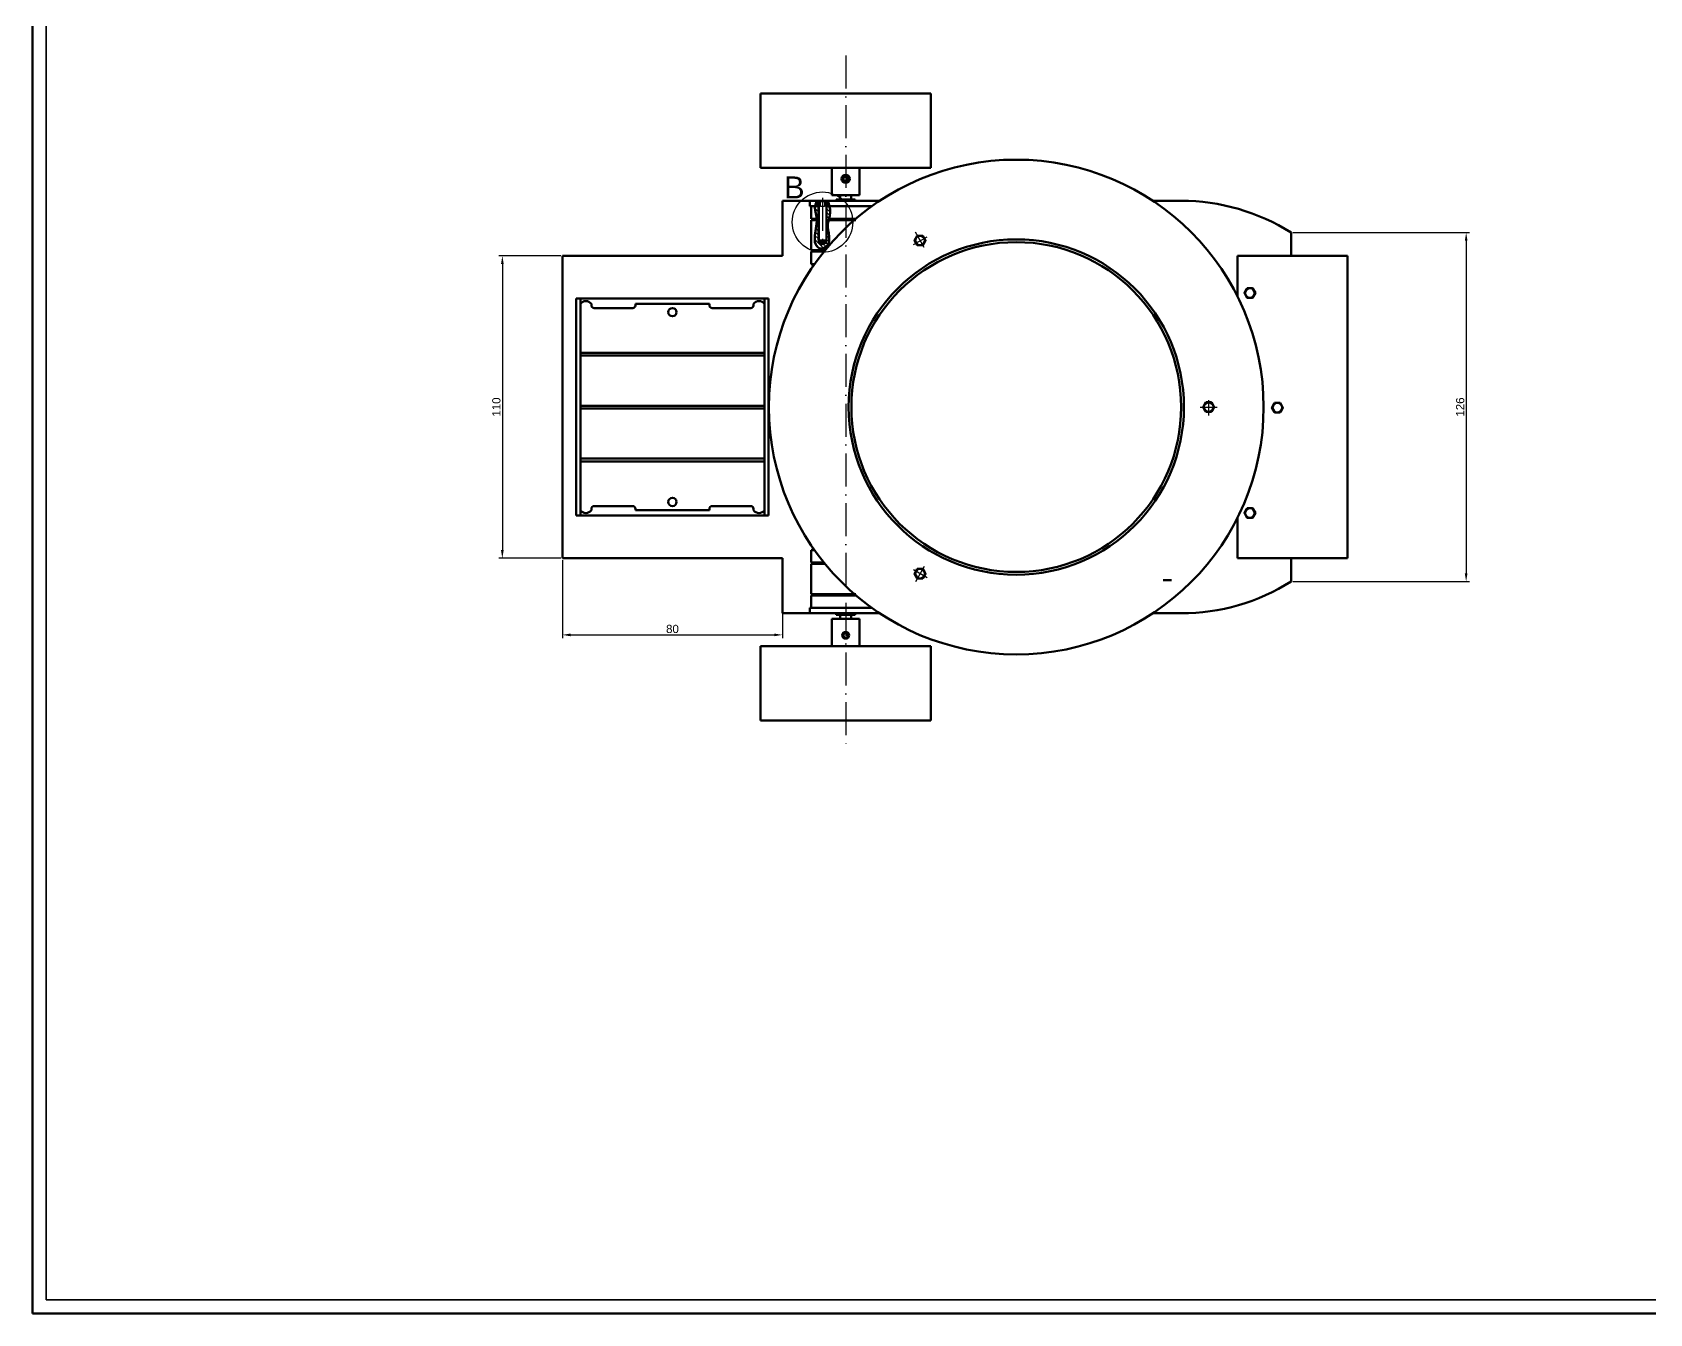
# Model space of a CAD drawing. Header units: inches. Extents: x -2446 to 6128, y -345 to 2058.
# Drawn here: x 116 to 705, y 730 to 1196 of the extents above; entities that cross this region are included whole.
import ezdxf

# ---------------------------------------------------------------- set-up
doc = ezdxf.new("R2010")
doc.units = ezdxf.units.IN
doc.header["$MEASUREMENT"] = 0
doc.linetypes.add('ACAD_ISO02W100', pattern=[15, 12, -3])
doc.linetypes.add('ACAD_ISO10W100', pattern=[18, 12, -3, 0, -3])
doc.layers.get('0').update_dxf_attribs({"color": 1, "lineweight": 50})
for name, color, linetype, lineweight in [('1_NETDAM', 7, 'Continuous', 50), ('9_DUONGCHUTHICH', 152, 'Continuous', 25), ('KHUNG MANH', 2, 'Continuous', 35), ('Net Dam', 3, 'Continuous', 50), ('Net Dam 2', 60, 'Continuous', 50), ('Net Dam 3', 230, 'Continuous', 50), ('Net Dam 4', 170, 'Continuous', 50), ('Net Dam BL', 30, 'Continuous', 50), ('Net Duong Tam', 190, 'ACAD_ISO10W100', 25), ('Net Dut', 4, 'ACAD_ISO02W100', 25), ('Net Nhat', 2, 'Continuous', 25), ('Net Vat Lieu', 210, 'Continuous', 25)]:
    doc.layers.add(name, color=color, linetype=linetype, lineweight=lineweight)
doc.styles.get("Standard").update_dxf_attribs({"font": 'arial.ttf'})
doc.dimstyles.new('ISO-25', dxfattribs={"dimtxt": 3, "dimasz": 3, "dimexe": 1.25, "dimexo": 0.625, "dimtad": 1, "dimtxsty": 'Standard', "dimcen": 6, "dimadec": 0, "dimazin": 0, "dimtfac": 1, "dimtmove": 0, "dimatfit": 3, "dimfxl": 1, "dimarcsym": 0})

# ---------------------------------------------------------------- blocks, each defined once
blk = doc.blocks.new('*D13')
at = {"layer": '9_DUONGCHUTHICH', "color": 0, "lineweight": -2, "transparency": 16777216}
for p, q in [((308.39, 1114.86), (285.89, 1114.86)), ((287.14, 1111.86), (287.14, 1007.81)), ((308.39, 1004.81), (285.89, 1004.81))]:
    blk.add_line(p, q, dxfattribs=at)
at = {"layer": '9_DUONGCHUTHICH', "color": 0, "transparency": 16777216}
for points in [[(286.64, 1111.86), (287.64, 1111.86), (287.14, 1114.86)], [(286.64, 1007.81), (287.64, 1007.81), (287.14, 1004.81)]]:
    blk.add_solid(points, dxfattribs=at)
at = {"layer": 'Defpoints', "color": 0, "transparency": 16777216}
for p in [(309.02, 1114.86), (287.14, 1004.81), (309.02, 1004.81)]:
    blk.add_point(p, dxfattribs=at)
at = {"layer": '9_DUONGCHUTHICH', "color": 0, "transparency": 16777216, "insert": (284.98, 1059.84), "char_height": 3, "attachment_point": 5, "rotation": 90}
blk.add_mtext('110', dxfattribs=at)
blk = doc.blocks.new('*D32')
at = {"layer": '9_DUONGCHUTHICH', "color": 0, "lineweight": -2, "transparency": 16777216}
for p, q in [((574.77, 1123.31), (639.08, 1123.31)), ((637.83, 1120.31), (637.83, 999.36)), ((574.77, 996.36), (639.08, 996.36))]:
    blk.add_line(p, q, dxfattribs=at)
at = {"layer": '9_DUONGCHUTHICH', "color": 0, "transparency": 16777216}
for points in [[(637.33, 1120.31), (638.33, 1120.31), (637.83, 1123.31)], [(637.33, 999.36), (638.33, 999.36), (637.83, 996.36)]]:
    blk.add_solid(points, dxfattribs=at)
at = {"layer": 'Defpoints', "color": 0, "transparency": 16777216}
for p in [(574.15, 1123.31), (574.15, 996.36), (637.83, 996.36)]:
    blk.add_point(p, dxfattribs=at)
at = {"layer": '9_DUONGCHUTHICH', "color": 0, "transparency": 16777216, "insert": (635.67, 1059.84), "char_height": 3, "attachment_point": 5, "rotation": 90}
blk.add_mtext('126', dxfattribs=at)
blk = doc.blocks.new('*D33')
at = {"layer": '9_DUONGCHUTHICH', "color": 0, "lineweight": -2, "transparency": 16777216}
for p, q in [((309.02, 1004.18), (309.02, 975.7)), ((389.06, 1004.18), (389.06, 975.7)), ((312.02, 976.95), (386.06, 976.95))]:
    blk.add_line(p, q, dxfattribs=at)
at = {"layer": '9_DUONGCHUTHICH', "color": 0, "transparency": 16777216}
for points in [[(312.02, 977.45), (312.02, 976.45), (309.02, 976.95)], [(386.06, 977.45), (386.06, 976.45), (389.06, 976.95)]]:
    blk.add_solid(points, dxfattribs=at)
at = {"layer": 'Defpoints', "color": 0, "transparency": 16777216}
for p in [(309.02, 1004.81), (389.06, 1004.81), (389.06, 976.95)]:
    blk.add_point(p, dxfattribs=at)
at = {"layer": '9_DUONGCHUTHICH', "color": 0, "transparency": 16777216, "insert": (349.04, 979.1), "char_height": 3, "attachment_point": 5}
blk.add_mtext('80', dxfattribs=at)

msp = doc.modelspace()

# ---------------------------------------------------------------- hatches: boundary and pattern name
at = {"layer": 'Net Vat Lieu'}
h = msp.add_hatch(dxfattribs=at)
h.set_pattern_fill('ANSI31', color=256, scale=8, angle=90)
edge = h.paths.add_edge_path()
edge.add_line((402.131, 1132.872), (400.934, 1132.872))
edge.add_spline(control_points=[(400.934, 1132.872), (400.926, 1132.828), (400.918, 1132.784), (400.912, 1132.74)], knot_values=[2.0741801, 2.0741801, 2.0741801, 2.0741801, 2.2096681, 2.2096681, 2.2096681, 2.2096681], degree=3, periodic=0)
edge.add_spline(control_points=[(400.912, 1132.74), (400.897, 1132.646), (400.886, 1132.552), (400.878, 1132.457)], knot_values=[2.2096681, 2.2096681, 2.2096681, 2.2096681, 2.5018311, 2.5018311, 2.5018311, 2.5018311], degree=3, periodic=0)
edge.add_spline(control_points=[(400.878, 1132.457), (400.871, 1132.366), (400.867, 1132.274), (400.867, 1132.182)], knot_values=[2.5018311, 2.5018311, 2.5018311, 2.5018311, 2.7859612, 2.7859612, 2.7859612, 2.7859612], degree=3, periodic=0)
edge.add_spline(control_points=[(400.867, 1132.182), (400.867, 1132.166), (400.867, 1132.073), (400.871, 1131.98), (400.877, 1131.902)], knot_values=[2.7859612, 2.7859612, 2.7859612, 2.7859612, 2.8347171, 3.0734319, 3.0734319, 3.0734319, 3.0734319], degree=3, periodic=0)
edge.add_spline(control_points=[(400.877, 1131.902), (400.887, 1131.77), (400.904, 1131.638), (400.926, 1131.505)], knot_values=[3.0734319, 3.0734319, 3.0734319, 3.0734319, 3.4815961, 3.4815961, 3.4815961, 3.4815961], degree=3, periodic=0)
edge.add_spline(control_points=[(400.926, 1131.505), (400.95, 1131.358), (400.98, 1131.211), (401.014, 1131.064)], knot_values=[3.4815961, 3.4815961, 3.4815961, 3.4815961, 3.9330283, 3.9330283, 3.9330283, 3.9330283], degree=3, periodic=0)
edge.add_spline(control_points=[(401.014, 1131.064), (401.046, 1130.924), (401.081, 1130.784), (401.117, 1130.644)], knot_values=[3.9330283, 3.9330283, 3.9330283, 3.9330283, 4.3611383, 4.3611383, 4.3611383, 4.3611383], degree=3, periodic=0)
edge.add_spline(control_points=[(401.117, 1130.644), (401.181, 1130.395), (401.249, 1130.145), (401.307, 1129.894)], knot_values=[4.3611383, 4.3611383, 4.3611383, 4.3611383, 5.1225124, 5.1225124, 5.1225124, 5.1225124], degree=3, periodic=0)
edge.add_spline(control_points=[(401.307, 1129.894), (401.328, 1129.804), (401.368, 1129.624), (401.4, 1129.442), (401.415, 1129.351)], knot_values=[5.1225124, 5.1225124, 5.1225124, 5.1225124, 5.3927343, 5.6690512, 5.6690512, 5.6690512, 5.6690512], degree=3, periodic=0)
edge.add_spline(control_points=[(401.415, 1129.351), (401.447, 1129.154), (401.472, 1128.958), (401.489, 1128.761)], knot_values=[5.6690512, 5.6690512, 5.6690512, 5.6690512, 6.2599694, 6.2599694, 6.2599694, 6.2599694], degree=3, periodic=0)
edge.add_spline(control_points=[(401.489, 1128.761), (401.501, 1128.631), (401.51, 1128.501), (401.516, 1128.372)], knot_values=[6.2599694, 6.2599694, 6.2599694, 6.2599694, 6.6480939, 6.6480939, 6.6480939, 6.6480939], degree=3, periodic=0)
edge.add_spline(control_points=[(401.516, 1128.372), (401.522, 1128.255), (401.525, 1128.139), (401.527, 1128.023)], knot_values=[6.6480939, 6.6480939, 6.6480939, 6.6480939, 6.9958089, 6.9958089, 6.9958089, 6.9958089], degree=3, periodic=0)
edge.add_spline(control_points=[(401.527, 1128.023), (401.528, 1127.972), (401.528, 1127.922), (401.528, 1127.872)], knot_values=[6.9958089, 6.9958089, 6.9958089, 6.9958089, 7.1462708, 7.1462708, 7.1462708, 7.1462708], degree=3, periodic=0)
edge.add_spline(control_points=[(401.528, 1127.872), (401.528, 1127.62), (401.52, 1127.368), (401.506, 1127.117)], knot_values=[7.1462708, 7.1462708, 7.1462708, 7.1462708, 7.898162, 7.898162, 7.898162, 7.898162], degree=3, periodic=0)
edge.add_spline(control_points=[(401.506, 1127.117), (401.49, 1126.824), (401.465, 1126.532), (401.434, 1126.241)], knot_values=[7.898162, 7.898162, 7.898162, 7.898162, 8.7734888, 8.7734888, 8.7734888, 8.7734888], degree=3, periodic=0)
edge.add_spline(control_points=[(401.434, 1126.241), (401.413, 1126.042), (401.367, 1125.646), (401.315, 1125.253), (401.288, 1125.057)], knot_values=[8.7734888, 8.7734888, 8.7734888, 8.7734888, 9.3717859, 9.9685992, 9.9685992, 9.9685992, 9.9685992], degree=3, periodic=0)
edge.add_spline(control_points=[(401.288, 1125.057), (401.263, 1124.88), (401.238, 1124.704), (401.213, 1124.527)], knot_values=[9.9685992, 9.9685992, 9.9685992, 9.9685992, 10.5076495, 10.5076495, 10.5076495, 10.5076495], degree=3, periodic=0)
edge.add_spline(control_points=[(401.213, 1124.527), (401.124, 1123.919), (401.031, 1123.311), (400.946, 1122.691)], knot_values=[10.5076495, 10.5076495, 10.5076495, 10.5076495, 12.3631845, 12.3631845, 12.3631845, 12.3631845], degree=3, periodic=0)
edge.add_spline(control_points=[(400.946, 1122.691), (400.929, 1122.562), (400.905, 1122.379), (400.881, 1122.194), (400.875, 1122.139)], knot_values=[12.3631845, 12.3631845, 12.3631845, 12.3631845, 12.7483151, 12.9095374, 12.9095374, 12.9095374, 12.9095374], degree=3, periodic=0)
edge.add_spline(control_points=[(400.875, 1122.139), (400.851, 1121.945), (400.829, 1121.75), (400.812, 1121.555)], knot_values=[12.9095374, 12.9095374, 12.9095374, 12.9095374, 13.4827413, 13.4827413, 13.4827413, 13.4827413], degree=3, periodic=0)
edge.add_spline(control_points=[(400.812, 1121.555), (400.793, 1121.332), (400.78, 1121.108), (400.778, 1120.887)], knot_values=[13.4827413, 13.4827413, 13.4827413, 13.4827413, 14.1368358, 14.1368358, 14.1368358, 14.1368358], degree=3, periodic=0)
edge.add_spline(control_points=[(400.778, 1120.887), (400.777, 1120.767), (400.779, 1120.648), (400.785, 1120.529)], knot_values=[14.1368358, 14.1368358, 14.1368358, 14.1368358, 14.4891936, 14.4891936, 14.4891936, 14.4891936], degree=3, periodic=0)
edge.add_spline(control_points=[(400.785, 1120.529), (400.79, 1120.43), (400.798, 1120.331), (400.809, 1120.233)], knot_values=[14.4891936, 14.4891936, 14.4891936, 14.4891936, 14.7842293, 14.7842293, 14.7842293, 14.7842293], degree=3, periodic=0)
edge.add_spline(control_points=[(400.809, 1120.233), (400.817, 1120.154), (400.828, 1120.075), (400.841, 1119.997)], knot_values=[14.7842293, 14.7842293, 14.7842293, 14.7842293, 15.0216944, 15.0216944, 15.0216944, 15.0216944], degree=3, periodic=0)
edge.add_spline(control_points=[(400.841, 1119.997), (400.858, 1119.898), (400.878, 1119.801), (400.901, 1119.704)], knot_values=[15.0216944, 15.0216944, 15.0216944, 15.0216944, 15.3203321, 15.3203321, 15.3203321, 15.3203321], degree=3, periodic=0)
edge.add_spline(control_points=[(400.901, 1119.704), (400.92, 1119.627), (400.941, 1119.551), (400.965, 1119.476)], knot_values=[15.3203321, 15.3203321, 15.3203321, 15.3203321, 15.5554455, 15.5554455, 15.5554455, 15.5554455], degree=3, periodic=0)
edge.add_spline(control_points=[(400.965, 1119.476), (400.992, 1119.393), (401.021, 1119.311), (401.054, 1119.23)], knot_values=[15.5554455, 15.5554455, 15.5554455, 15.5554455, 15.8145383, 15.8145383, 15.8145383, 15.8145383], degree=3, periodic=0)
edge.add_spline(control_points=[(401.054, 1119.23), (401.089, 1119.144), (401.128, 1119.058), (401.172, 1118.974), (401.172, 1118.973)], knot_values=[15.8145383, 15.8145383, 15.8145383, 15.8145383, 16.0878786, 16.0898477, 16.0898477, 16.0898477, 16.0898477], degree=3, periodic=0)
edge.add_spline(control_points=[(401.172, 1118.973), (401.21, 1118.899), (401.252, 1118.825), (401.296, 1118.753)], knot_values=[16.0898477, 16.0898477, 16.0898477, 16.0898477, 16.3320648, 16.3320648, 16.3320648, 16.3320648], degree=3, periodic=0)
edge.add_spline(control_points=[(401.296, 1118.753), (401.35, 1118.665), (401.408, 1118.58), (401.47, 1118.497)], knot_values=[16.3320648, 16.3320648, 16.3320648, 16.3320648, 16.6245128, 16.6245128, 16.6245128, 16.6245128], degree=3, periodic=0)
edge.add_spline(control_points=[(401.47, 1118.497), (401.522, 1118.429), (401.577, 1118.362), (401.633, 1118.298)], knot_values=[16.6245128, 16.6245128, 16.6245128, 16.6245128, 16.866881, 16.866881, 16.866881, 16.866881], degree=3, periodic=0)
edge.add_spline(control_points=[(401.633, 1118.298), (401.685, 1118.24), (401.738, 1118.184), (401.794, 1118.131)], knot_values=[16.866881, 16.866881, 16.866881, 16.866881, 17.0855763, 17.0855763, 17.0855763, 17.0855763], degree=3, periodic=0)
edge.add_spline(control_points=[(401.794, 1118.131), (401.839, 1118.086), (401.887, 1118.044), (401.935, 1118.003)], knot_values=[17.0855763, 17.0855763, 17.0855763, 17.0855763, 17.2673063, 17.2673063, 17.2673063, 17.2673063], degree=3, periodic=0)
edge.add_spline(control_points=[(401.935, 1118.003), (401.974, 1117.97), (402.013, 1117.938), (402.054, 1117.908)], knot_values=[17.2673063, 17.2673063, 17.2673063, 17.2673063, 17.412846, 17.412846, 17.412846, 17.412846], degree=3, periodic=0)
edge.add_spline(control_points=[(402.054, 1117.908), (402.087, 1117.883), (402.121, 1117.859), (402.156, 1117.835)], knot_values=[17.412846, 17.412846, 17.412846, 17.412846, 17.5341406, 17.5341406, 17.5341406, 17.5341406], degree=3, periodic=0)
edge.add_spline(control_points=[(402.156, 1117.835), (402.197, 1117.807), (402.239, 1117.78), (402.282, 1117.755)], knot_values=[17.5341406, 17.5341406, 17.5341406, 17.5341406, 17.6802674, 17.6802674, 17.6802674, 17.6802674], degree=3, periodic=0)
edge.add_spline(control_points=[(402.282, 1117.755), (402.318, 1117.734), (402.353, 1117.714), (402.39, 1117.696)], knot_values=[17.6802674, 17.6802674, 17.6802674, 17.6802674, 17.800989, 17.800989, 17.800989, 17.800989], degree=3, periodic=0)
edge.add_spline(control_points=[(402.39, 1117.696), (402.434, 1117.673), (402.478, 1117.652), (402.523, 1117.633)], knot_values=[17.800989, 17.800989, 17.800989, 17.800989, 17.9478596, 17.9478596, 17.9478596, 17.9478596], degree=3, periodic=0)
edge.add_spline(control_points=[(402.523, 1117.633), (402.56, 1117.617), (402.597, 1117.602), (402.635, 1117.589)], knot_values=[17.9478596, 17.9478596, 17.9478596, 17.9478596, 18.0679169, 18.0679169, 18.0679169, 18.0679169], degree=3, periodic=0)
edge.add_spline(control_points=[(402.635, 1117.589), (402.681, 1117.572), (402.728, 1117.558), (402.775, 1117.545)], knot_values=[18.0679169, 18.0679169, 18.0679169, 18.0679169, 18.2156271, 18.2156271, 18.2156271, 18.2156271], degree=3, periodic=0)
edge.add_spline(control_points=[(402.775, 1117.545), (402.813, 1117.535), (402.851, 1117.526), (402.889, 1117.518)], knot_values=[18.2156271, 18.2156271, 18.2156271, 18.2156271, 18.3349703, 18.3349703, 18.3349703, 18.3349703], degree=3, periodic=0)
edge.add_spline(control_points=[(402.889, 1117.518), (402.902, 1117.516), (402.945, 1117.508), (402.989, 1117.501), (403.019, 1117.498)], knot_values=[18.3349703, 18.3349703, 18.3349703, 18.3349703, 18.3750997, 18.4679842, 18.4679842, 18.4679842, 18.4679842], degree=3, periodic=0)
edge.add_spline(control_points=[(403.019, 1117.498), (403.063, 1117.493), (403.107, 1117.489), (403.151, 1117.488)], knot_values=[18.4679842, 18.4679842, 18.4679842, 18.4679842, 18.602125, 18.602125, 18.602125, 18.602125], degree=3, periodic=0)
edge.add_spline(control_points=[(403.151, 1117.488), (403.191, 1117.486), (403.231, 1117.486), (403.27, 1117.487)], knot_values=[18.602125, 18.602125, 18.602125, 18.602125, 18.721633, 18.721633, 18.721633, 18.721633], degree=3, periodic=0)
edge.add_spline(control_points=[(403.27, 1117.487), (403.319, 1117.488), (403.368, 1117.491), (403.418, 1117.496)], knot_values=[18.721633, 18.721633, 18.721633, 18.721633, 18.8691854, 18.8691854, 18.8691854, 18.8691854], degree=3, periodic=0)
edge.add_spline(control_points=[(403.418, 1117.496), (403.458, 1117.5), (403.498, 1117.505), (403.538, 1117.511)], knot_values=[18.8691854, 18.8691854, 18.8691854, 18.8691854, 18.9893471, 18.9893471, 18.9893471, 18.9893471], degree=3, periodic=0)
edge.add_spline(control_points=[(403.538, 1117.511), (403.587, 1117.519), (403.636, 1117.529), (403.685, 1117.54)], knot_values=[18.9893471, 18.9893471, 18.9893471, 18.9893471, 19.1361551, 19.1361551, 19.1361551, 19.1361551], degree=3, periodic=0)
edge.add_spline(control_points=[(403.685, 1117.54), (403.745, 1117.554), (403.805, 1117.57), (403.865, 1117.588)], knot_values=[19.1361551, 19.1361551, 19.1361551, 19.1361551, 19.3163855, 19.3163855, 19.3163855, 19.3163855], degree=3, periodic=0)
edge.add_spline(control_points=[(403.865, 1117.588), (403.913, 1117.603), (403.962, 1117.62), (404.01, 1117.638)], knot_values=[19.3163855, 19.3163855, 19.3163855, 19.3163855, 19.4639498, 19.4639498, 19.4639498, 19.4639498], degree=3, periodic=0)
edge.add_spline(control_points=[(404.01, 1117.638), (404.137, 1117.686), (404.262, 1117.744), (404.384, 1117.811)], knot_values=[19.4639498, 19.4639498, 19.4639498, 19.4639498, 19.8516103, 19.8516103, 19.8516103, 19.8516103], degree=3, periodic=0)
edge.add_spline(control_points=[(404.384, 1117.811), (404.452, 1117.849), (404.52, 1117.889), (404.586, 1117.932)], knot_values=[19.8516103, 19.8516103, 19.8516103, 19.8516103, 20.0707293, 20.0707293, 20.0707293, 20.0707293], degree=3, periodic=0)
edge.add_spline(control_points=[(404.586, 1117.932), (404.659, 1117.98), (404.73, 1118.031), (404.799, 1118.084)], knot_values=[20.0707293, 20.0707293, 20.0707293, 20.0707293, 20.3127466, 20.3127466, 20.3127466, 20.3127466], degree=3, periodic=0)
edge.add_spline(control_points=[(404.799, 1118.084), (404.883, 1118.148), (404.963, 1118.217), (405.04, 1118.289)], knot_values=[20.3127466, 20.3127466, 20.3127466, 20.3127466, 20.6059438, 20.6059438, 20.6059438, 20.6059438], degree=3, periodic=0)
edge.add_spline(control_points=[(405.04, 1118.289), (405.103, 1118.348), (405.163, 1118.409), (405.221, 1118.472)], knot_values=[20.6059438, 20.6059438, 20.6059438, 20.6059438, 20.8473129, 20.8473129, 20.8473129, 20.8473129], degree=3, periodic=0)
edge.add_spline(control_points=[(405.221, 1118.472), (405.281, 1118.538), (405.34, 1118.608), (405.394, 1118.68), (405.396, 1118.682)], knot_values=[20.8473129, 20.8473129, 20.8473129, 20.8473129, 21.0983818, 21.1075521, 21.1075521, 21.1075521, 21.1075521], degree=3, periodic=0)
edge.add_spline(control_points=[(405.396, 1118.682), (405.438, 1118.738), (405.478, 1118.794), (405.516, 1118.852)], knot_values=[21.1075521, 21.1075521, 21.1075521, 21.1075521, 21.3081285, 21.3081285, 21.3081285, 21.3081285], degree=3, periodic=0)
edge.add_spline(control_points=[(405.516, 1118.852), (405.543, 1118.893), (405.569, 1118.936), (405.594, 1118.979)], knot_values=[21.3081285, 21.3081285, 21.3081285, 21.3081285, 21.4541902, 21.4541902, 21.4541902, 21.4541902], degree=3, periodic=0)
edge.add_spline(control_points=[(405.594, 1118.979), (405.636, 1119.049), (405.674, 1119.12), (405.709, 1119.193)], knot_values=[21.4541902, 21.4541902, 21.4541902, 21.4541902, 21.6938726, 21.6938726, 21.6938726, 21.6938726], degree=3, periodic=0)
edge.add_spline(control_points=[(405.709, 1119.193), (405.741, 1119.26), (405.772, 1119.328), (405.799, 1119.397)], knot_values=[21.6938726, 21.6938726, 21.6938726, 21.6938726, 21.9155542, 21.9155542, 21.9155542, 21.9155542], degree=3, periodic=0)
edge.add_spline(control_points=[(405.799, 1119.397), (405.829, 1119.471), (405.856, 1119.546), (405.881, 1119.622)], knot_values=[21.9155542, 21.9155542, 21.9155542, 21.9155542, 22.1541835, 22.1541835, 22.1541835, 22.1541835], degree=3, periodic=0)
edge.add_spline(control_points=[(405.881, 1119.622), (405.912, 1119.716), (405.938, 1119.812), (405.961, 1119.908)], knot_values=[22.1541835, 22.1541835, 22.1541835, 22.1541835, 22.4487039, 22.4487039, 22.4487039, 22.4487039], degree=3, periodic=0)
edge.add_spline(control_points=[(405.961, 1119.908), (405.98, 1119.987), (405.997, 1120.067), (406.011, 1120.148)], knot_values=[22.4487039, 22.4487039, 22.4487039, 22.4487039, 22.689942, 22.689942, 22.689942, 22.689942], degree=3, periodic=0)
edge.add_spline(control_points=[(406.011, 1120.148), (406.029, 1120.245), (406.043, 1120.342), (406.054, 1120.441)], knot_values=[22.689942, 22.689942, 22.689942, 22.689942, 22.9807044, 22.9807044, 22.9807044, 22.9807044], degree=3, periodic=0)
edge.add_spline(control_points=[(406.054, 1120.441), (406.068, 1120.563), (406.078, 1120.687), (406.084, 1120.811)], knot_values=[22.9807044, 22.9807044, 22.9807044, 22.9807044, 23.3413135, 23.3413135, 23.3413135, 23.3413135], degree=3, periodic=0)
edge.add_spline(control_points=[(406.084, 1120.811), (406.091, 1120.96), (406.093, 1121.109), (406.09, 1121.26)], knot_values=[23.3413135, 23.3413135, 23.3413135, 23.3413135, 23.7746627, 23.7746627, 23.7746627, 23.7746627], degree=3, periodic=0)
edge.add_spline(control_points=[(406.09, 1121.26), (406.086, 1121.477), (406.072, 1121.714), (406.051, 1121.949), (406.049, 1121.968)], knot_values=[23.7746627, 23.7746627, 23.7746627, 23.7746627, 24.4020796, 24.4574328, 24.4574328, 24.4574328, 24.4574328], degree=3, periodic=0)
edge.add_spline(control_points=[(406.049, 1121.968), (406.029, 1122.186), (406.003, 1122.403), (405.973, 1122.618)], knot_values=[24.4574328, 24.4574328, 24.4574328, 24.4574328, 25.0916084, 25.0916084, 25.0916084, 25.0916084], degree=3, periodic=0)
edge.add_spline(control_points=[(405.973, 1122.618), (405.887, 1123.244), (405.772, 1123.858), (405.687, 1124.467)], knot_values=[25.0916084, 25.0916084, 25.0916084, 25.0916084, 26.9410867, 26.9410867, 26.9410867, 26.9410867], degree=3, periodic=0)
edge.add_spline(control_points=[(405.687, 1124.467), (405.645, 1124.774), (405.61, 1125.08), (405.591, 1125.385)], knot_values=[26.9410867, 26.9410867, 26.9410867, 26.9410867, 27.8756486, 27.8756486, 27.8756486, 27.8756486], degree=3, periodic=0)
edge.add_spline(control_points=[(405.591, 1125.385), (405.578, 1125.605), (405.573, 1125.825), (405.578, 1126.044)], knot_values=[27.8756486, 27.8756486, 27.8756486, 27.8756486, 28.5483953, 28.5483953, 28.5483953, 28.5483953], degree=3, periodic=0)
edge.add_spline(control_points=[(405.578, 1126.044), (405.582, 1126.19), (405.592, 1126.345), (405.607, 1126.499), (405.608, 1126.508)], knot_values=[28.5483953, 28.5483953, 28.5483953, 28.5483953, 28.9945119, 29.0214869, 29.0214869, 29.0214869, 29.0214869], degree=3, periodic=0)
edge.add_spline(control_points=[(405.608, 1126.508), (405.628, 1126.694), (405.657, 1126.881), (405.692, 1127.068)], knot_values=[29.0214869, 29.0214869, 29.0214869, 29.0214869, 29.592154, 29.592154, 29.592154, 29.592154], degree=3, periodic=0)
edge.add_spline(control_points=[(405.692, 1127.068), (405.732, 1127.279), (405.78, 1127.491), (405.833, 1127.703)], knot_values=[29.592154, 29.592154, 29.592154, 29.592154, 30.2385101, 30.2385101, 30.2385101, 30.2385101], degree=3, periodic=0)
edge.add_spline(control_points=[(405.833, 1127.703), (405.847, 1127.759), (405.861, 1127.815), (405.876, 1127.872)], knot_values=[30.2385101, 30.2385101, 30.2385101, 30.2385101, 30.4104502, 30.4104502, 30.4104502, 30.4104502], degree=3, periodic=0)
edge.add_spline(control_points=[(405.876, 1127.872), (405.908, 1127.994), (405.941, 1128.117), (405.974, 1128.24)], knot_values=[30.4104502, 30.4104502, 30.4104502, 30.4104502, 30.7851963, 30.7851963, 30.7851963, 30.7851963], degree=3, periodic=0)
edge.add_spline(control_points=[(405.974, 1128.24), (405.986, 1128.284), (405.998, 1128.328), (406.01, 1128.372)], knot_values=[30.7851963, 30.7851963, 30.7851963, 30.7851963, 30.9198096, 30.9198096, 30.9198096, 30.9198096], degree=3, periodic=0)
edge.add_spline(control_points=[(406.01, 1128.372), (406.083, 1128.638), (406.157, 1128.905), (406.223, 1129.17)], knot_values=[30.9198096, 30.9198096, 30.9198096, 30.9198096, 31.7351709, 31.7351709, 31.7351709, 31.7351709], degree=3, periodic=0)
edge.add_spline(control_points=[(406.223, 1129.17), (406.263, 1129.332), (406.301, 1129.494), (406.334, 1129.656)], knot_values=[31.7351709, 31.7351709, 31.7351709, 31.7351709, 32.2327402, 32.2327402, 32.2327402, 32.2327402], degree=3, periodic=0)
edge.add_spline(control_points=[(406.334, 1129.656), (406.368, 1129.826), (406.398, 1129.995), (406.42, 1130.164)], knot_values=[32.2327402, 32.2327402, 32.2327402, 32.2327402, 32.7555922, 32.7555922, 32.7555922, 32.7555922], degree=3, periodic=0)
edge.add_spline(control_points=[(406.42, 1130.164), (406.435, 1130.272), (406.448, 1130.401), (406.457, 1130.53), (406.458, 1130.551)], knot_values=[32.7555922, 32.7555922, 32.7555922, 32.7555922, 33.0901362, 33.1547962, 33.1547962, 33.1547962, 33.1547962], degree=3, periodic=0)
edge.add_spline(control_points=[(406.458, 1130.551), (406.464, 1130.644), (406.467, 1130.737), (406.468, 1130.83)], knot_values=[33.1547962, 33.1547962, 33.1547962, 33.1547962, 33.4442823, 33.4442823, 33.4442823, 33.4442823], degree=3, periodic=0)
edge.add_spline(control_points=[(406.468, 1130.83), (406.469, 1130.986), (406.463, 1131.141), (406.451, 1131.297)], knot_values=[33.4442823, 33.4442823, 33.4442823, 33.4442823, 33.9275191, 33.9275191, 33.9275191, 33.9275191], degree=3, periodic=0)
edge.add_spline(control_points=[(406.451, 1131.297), (406.44, 1131.439), (406.424, 1131.581), (406.403, 1131.723)], knot_values=[33.9275191, 33.9275191, 33.9275191, 33.9275191, 34.3665825, 34.3665825, 34.3665825, 34.3665825], degree=3, periodic=0)
edge.add_spline(control_points=[(406.403, 1131.723), (406.38, 1131.879), (406.352, 1132.037), (406.318, 1132.195)], knot_values=[34.3665825, 34.3665825, 34.3665825, 34.3665825, 34.846747, 34.846747, 34.846747, 34.846747], degree=3, periodic=0)
edge.add_spline(control_points=[(406.318, 1132.195), (406.277, 1132.386), (406.228, 1132.58), (406.173, 1132.776)], knot_values=[34.846747, 34.846747, 34.846747, 34.846747, 35.4269923, 35.4269923, 35.4269923, 35.4269923], degree=3, periodic=0)
edge.add_spline(control_points=[(406.173, 1132.776), (406.164, 1132.808), (406.155, 1132.84), (406.145, 1132.872)], knot_values=[35.4269923, 35.4269923, 35.4269923, 35.4269923, 35.520656, 35.520656, 35.520656, 35.520656], degree=3, periodic=0)
edge.add_line((406.145, 1132.872), (405.131, 1132.872))
edge.add_line((405.131, 1132.872), (405.131, 1120.373))
edge.add_line((405.131, 1120.373), (405.131, 1119.573))
edge.add_line((405.131, 1119.573), (404.334, 1119.573))
edge.add_line((404.334, 1119.573), (403.631, 1118.868))
edge.add_line((403.631, 1118.868), (402.928, 1119.573))
edge.add_line((402.928, 1119.573), (402.131, 1119.573))
edge.add_line((402.131, 1119.573), (402.131, 1120.373))
edge.add_line((402.131, 1120.373), (402.131, 1132.872))
h.paths.add_polyline_path([(405.131, 1120.373), (404.851, 1120.092), (404.851, 1119.573), (405.131, 1119.573)], flags=17)
h = msp.add_hatch(dxfattribs=at)
h.set_pattern_fill('ANSI31', color=256, scale=5)
h.set_pattern_definition([(45, (1737.39503, 541.62143), (-0.44194174, 0.44194174), [])])
edge = h.paths.add_edge_path()
edge.add_line((402.131, 1134.713), (402.131, 1134.873))
edge.add_line((402.131, 1134.873), (401.601, 1134.873))
edge.add_spline(control_points=[(401.601, 1134.873), (401.328, 1134.207), (401.056, 1133.541), (400.934, 1132.872)], knot_values=[0, 0, 0, 0, 2.0741801, 2.0741801, 2.0741801, 2.0741801], degree=3, periodic=0)
edge.add_line((400.934, 1132.872), (402.131, 1132.872))
edge.add_line((402.131, 1132.872), (402.131, 1134.713))
edge = h.paths.add_edge_path()
edge.add_spline(control_points=[(406.145, 1132.872), (406.105, 1133.01), (405.89, 1133.699), (405.604, 1134.431), (405.79, 1134.873)], knot_values=[35.520656, 35.520656, 35.520656, 35.520656, 35.9266383, 37.5245368, 37.5245368, 37.5245368, 37.5245368], degree=3, periodic=0)
edge.add_line((405.79, 1134.873), (405.131, 1134.873))
edge.add_line((405.131, 1134.873), (405.131, 1134.713))
edge.add_line((405.131, 1134.713), (405.131, 1132.872))
edge.add_line((405.131, 1132.872), (406.145, 1132.872))

# ---------------------------------------------------------------- linework, layer by layer
for p, q in [((402.131, 1134.873), (389.056, 1134.873)), ((389.056, 1134.873), (389.056, 1114.863)), ((399.061, 1132.872), (399.061, 1134.873)), ((400.934, 1132.872), (399.061, 1132.872)), ((402.131, 1134.873), (402.131, 1134.713)), ((424.441, 1134.873), (405.131, 1134.873)), ((405.131, 1134.873), (405.131, 1134.713)), ((421.544, 1132.872), (406.145, 1132.872)), ((534.129, 1134.873), (523.826, 1134.873)), ((574.149, 1123.31), (574.149, 1114.835)), ((309.016, 1114.863), (309.016, 1004.808)), ((389.056, 1114.863), (309.016, 1114.863)), ((309.016, 1004.808), (389.056, 1004.808)), ((389.056, 1004.808), (389.056, 984.798)), ((574.149, 996.36), (574.149, 1004.835)), ((527.625, 996.804), (530.627, 996.804)), ((389.056, 984.798), (424.441, 984.798)), ((399.061, 986.799), (421.544, 986.799)), ((399.061, 986.799), (399.061, 984.798)), ((523.826, 984.798), (534.129, 984.798))]:
    msp.add_line(p, q)
msp.add_lwpolyline([(116.131, 730.009), (1305.131, 730.009), (1305.131, 1571.009), (116.131, 1571.009)], close=True)
for centre in [(349.036, 1094.352), (349.036, 1025.318)]:
    msp.add_circle(centre, 1.501)
for start, end in [(57.769047, 90), (270, 302.230953)]:
    msp.add_arc((534.129, 1059.835), 75.038, start, end)
at = {"layer": '1_NETDAM'}
for p, q in [((400.934, 1132.872), (402.131, 1132.872)), ((406.145, 1132.872), (405.131, 1132.872))]:
    msp.add_line(p, q, dxfattribs=at)
at = {"layer": 'KHUNG MANH'}
msp.add_lwpolyline([(121.131, 735.009), (1300.131, 735.009), (1300.131, 1566.009), (121.131, 1566.009)], close=True, dxfattribs=at)
at = {"layer": 'Net Dam'}
for radius in [90, 61, 60]:
    msp.add_circle((474.134, 1059.835), radius, dxfattribs=at)
at = {"layer": 'Net Dam 2'}
for p, q in [((381.058, 1146.873), (381.058, 1173.873)), ((381.058, 1173.873), (412.068, 1173.873)), ((443.078, 1173.873), (412.068, 1173.873)), ((443.078, 1146.873), (443.078, 1173.873)), ((407.068, 1146.873), (381.058, 1146.873)), ((407.068, 1146.873), (443.078, 1146.873)), ((410.068, 1136.873), (410.068, 1135.373)), ((414.068, 1135.373), (414.068, 1136.873)), ((399.568, 1132.872), (399.568, 1128.372)), ((415.568, 1135.373), (408.568, 1135.373)), ((408.568, 1135.373), (408.568, 1134.873)), ((415.568, 1134.873), (415.568, 1135.373)), ((399.568, 1128.372), (401.516, 1128.372)), ((399.568, 1127.872), (399.568, 1116.872)), ((399.568, 1127.872), (401.528, 1127.872)), ((399.818, 1128.372), (399.818, 1127.872)), ((405.876, 1127.872), (415.8, 1127.872)), ((406.01, 1128.372), (415.8, 1128.372)), ((399.568, 1116.872), (404.514, 1116.872)), ((399.568, 1116.372), (399.568, 1111.872)), ((399.568, 1116.372), (404.108, 1116.372)), ((399.818, 1116.872), (399.818, 1116.372)), ((399.568, 1111.872), (400.702, 1111.872)), ((399.868, 1110.872), (399.868, 1110.674)), ((399.868, 1110.872), (400.003, 1110.872)), ((400.068, 1111.872), (400.068, 1110.965)), ((399.568, 1003.299), (399.568, 1007.799)), ((399.568, 1007.799), (400.702, 1007.799)), ((399.868, 1008.997), (399.868, 1008.799)), ((399.868, 1008.799), (399.868, 1008.997)), ((399.868, 1008.799), (400.003, 1008.799)), ((400.068, 1008.706), (400.068, 1007.799)), ((400.068, 1007.799), (400.068, 1008.706)), ((399.568, 1003.299), (404.108, 1003.299)), ((399.568, 991.799), (399.568, 1002.799)), ((399.568, 1002.799), (404.514, 1002.799)), ((399.818, 1002.799), (399.818, 1003.299)), ((399.568, 991.799), (415.8, 991.799)), ((399.568, 986.799), (399.568, 991.299)), ((399.568, 991.299), (415.8, 991.299)), ((399.818, 991.299), (399.818, 991.799)), ((408.568, 984.798), (408.568, 984.298)), ((415.568, 984.298), (408.568, 984.298)), ((410.068, 982.798), (410.068, 984.298)), ((414.068, 984.298), (414.068, 982.798)), ((415.568, 984.798), (415.568, 984.298)), ((407.068, 972.798), (381.058, 972.798)), ((381.058, 972.798), (381.058, 945.798)), ((407.068, 972.798), (443.078, 972.798)), ((443.078, 972.798), (443.078, 945.798)), ((381.058, 945.798), (412.068, 945.798)), ((443.078, 945.798), (412.068, 945.798))]:
    msp.add_line(p, q, dxfattribs=at)
msp.add_open_spline([(401.601, 1134.873), (401.229, 1133.962), (400.521, 1132.231), (401.694, 1129.175), (401.445, 1125.816), (400.858, 1122.364), (400.573, 1119.196), (402.968, 1116.885), (406.034, 1118.608), (406.246, 1122.423), (405.046, 1126.308), (406.784, 1130.102), (406.237, 1132.81), (405.604, 1134.431), (405.79, 1134.873)], degree=3, knots=[0, 0, 0, 0, 2.8347171, 5.3927343, 9.3717859, 12.7483151, 16.0878786, 18.3750997, 21.0983818, 24.4020796, 28.9945119, 33.0901362, 35.9266383, 37.5245368, 37.5245368, 37.5245368, 37.5245368], dxfattribs=at)
at = {"layer": 'Net Dam 3'}
for p, q in [((407.068, 1146.873), (407.068, 1136.873)), ((417.068, 1146.873), (417.068, 1136.873)), ((407.068, 1136.873), (411.068, 1136.873)), ((417.068, 1136.873), (411.068, 1136.873)), ((314.036, 1099.335), (384.036, 1099.335)), ((314.036, 1099.335), (314.036, 1020.335)), ((315.536, 1099.335), (315.536, 1020.335)), ((319.536, 1097.335), (319.536, 1096.835)), ((334.579, 1095.835), (320.536, 1095.835)), ((335.579, 1097.335), (362.493, 1097.335)), ((335.579, 1097.335), (335.579, 1096.835)), ((362.493, 1097.335), (362.493, 1096.835)), ((363.493, 1095.835), (377.536, 1095.835)), ((378.536, 1097.335), (378.536, 1096.835)), ((382.536, 1099.335), (382.536, 1020.335)), ((384.036, 1099.335), (384.036, 1020.335)), ((382.536, 1079.585), (315.536, 1079.585)), ((382.536, 1078.585), (315.536, 1078.585)), ((382.536, 1060.335), (315.536, 1060.335)), ((382.536, 1059.335), (315.536, 1059.335)), ((384.135, 1060.335), (384.036, 1060.335)), ((384.135, 1059.335), (384.036, 1059.335)), ((382.536, 1041.085), (315.536, 1041.085)), ((382.536, 1040.085), (315.536, 1040.085)), ((314.036, 1020.335), (384.036, 1020.335)), ((319.536, 1022.335), (319.536, 1022.835)), ((334.579, 1023.835), (320.536, 1023.835)), ((335.579, 1022.335), (335.579, 1022.835)), ((335.579, 1022.335), (362.493, 1022.335)), ((362.493, 1022.335), (362.493, 1022.835)), ((363.493, 1023.835), (377.536, 1023.835)), ((378.536, 1022.335), (378.536, 1022.835)), ((407.068, 972.798), (407.068, 982.798)), ((407.068, 982.798), (411.068, 982.798)), ((417.068, 982.798), (411.068, 982.798)), ((417.068, 972.798), (417.068, 982.798))]:
    msp.add_line(p, q, dxfattribs=at)
msp.add_circle((412.068, 1142.873), 1.5, dxfattribs=at)
for centre, radius, start, end in [((317.536, 1095.988), 2.411, 33.960813, 146.039187), ((320.536, 1096.835), 1, 180, 270), ((334.579, 1096.835), 1, 270, 0), ((363.493, 1096.835), 1, 180, 270), ((377.536, 1096.835), 1, 270, 0), ((380.536, 1095.988), 2.411, 33.960813, 146.039187), ((317.536, 1023.682), 2.411, 213.960813, 326.039187), ((320.536, 1022.835), 1, 90, 180), ((334.579, 1022.835), 1, 0, 90), ((363.493, 1022.835), 1, 90, 180), ((377.536, 1022.835), 1, 0, 90), ((380.536, 1023.682), 2.411, 213.960813, 326.039187)]:
    msp.add_arc(centre, radius, start, end, dxfattribs=at)
at = {"layer": 'Net Dam 4'}
for p, q in [((554.649, 1100.051), (554.649, 1114.835)), ((554.649, 1114.835), (594.649, 1114.835)), ((594.649, 1004.835), (594.649, 1114.835)), ((554.649, 1004.835), (554.649, 1019.619)), ((594.649, 1004.835), (554.649, 1004.835))]:
    msp.add_line(p, q, dxfattribs=at)
at = {"layer": 'Net Dam BL'}
for p, q in [((402.411, 1134.873), (402.131, 1134.713)), ((402.131, 1134.713), (405.131, 1134.713)), ((402.131, 1134.713), (402.131, 1120.373)), ((402.411, 1134.873), (404.851, 1134.873)), ((404.851, 1134.873), (405.131, 1134.713)), ((405.131, 1120.373), (405.131, 1134.713)), ((402.131, 1120.373), (405.131, 1120.373)), ((403.626, 1118.873), (402.131, 1120.373)), ((402.131, 1119.573), (405.131, 1119.573)), ((402.411, 1120.092), (402.411, 1119.573)), ((403.626, 1118.873), (403.636, 1118.873)), ((403.636, 1118.873), (405.131, 1120.373)), ((404.851, 1120.092), (404.851, 1119.573))]:
    msp.add_line(p, q, dxfattribs=at)
for points in [[(412.818, 1143.306), (412.068, 1143.739), (411.318, 1143.306), (411.318, 1142.44), (412.068, 1142.007), (412.818, 1142.44)], [(438.134, 1122.189), (440.134, 1122.189), (441.134, 1120.457), (440.134, 1118.725), (438.134, 1118.725), (437.134, 1120.457)], [(558.141, 1103.082), (560.141, 1103.082), (561.141, 1101.35), (560.141, 1099.618), (558.141, 1099.618), (557.141, 1101.35)], [(543.134, 1061.567), (545.134, 1061.567), (546.134, 1059.835), (545.134, 1058.103), (543.134, 1058.103), (542.134, 1059.835)], [(568.146, 1061.33), (570.146, 1061.33), (571.146, 1059.598), (570.146, 1057.866), (568.146, 1057.866), (567.146, 1059.598)], [(558.141, 1023.042), (560.141, 1023.042), (561.141, 1021.31), (560.141, 1019.578), (558.141, 1019.578), (557.141, 1021.31)], [(438.134, 1000.945), (440.134, 1000.945), (441.134, 999.213), (440.134, 997.481), (438.134, 997.481), (437.134, 999.213)], [(412.818, 976.365), (412.068, 975.932), (411.318, 976.365), (411.318, 977.231), (412.068, 977.664), (412.818, 977.231)]]:
    msp.add_lwpolyline(points, close=True, dxfattribs=at)
for centre, radius in [((412.068, 1142.873), 1.22), ((439.134, 1120.457), 1.732), ((559.141, 1101.35), 1.732), ((544.134, 1059.835), 1.732), ((569.146, 1059.598), 1.732), ((559.141, 1021.31), 1.732), ((439.134, 999.213), 1.732), ((412.068, 976.798), 1.22)]:
    msp.add_circle(centre, radius, dxfattribs=at)
at = {"layer": 'Net Duong Tam'}
for p, q in [((412.068, 1187.747), (412.068, 935.095)), ((403.631, 1135.987), (403.631, 1118.174)), ((436.781, 1118.918), (441.75, 1121.787)), ((440.649, 1117.832), (437.432, 1123.403)), ((541.011, 1059.835), (547.189, 1059.835)), ((544.1, 1062.373), (544.1, 1056.823)), ((436.781, 1000.752), (441.75, 997.883)), ((440.649, 1001.838), (437.432, 996.267))]:
    msp.add_line(p, q, dxfattribs=at)
at = {"layer": 'Net Dut'}
for p, q in [((402.881, 1132.773), (402.881, 1134.873)), ((404.381, 1132.773), (402.881, 1132.773)), ((404.381, 1134.873), (404.381, 1132.773))]:
    msp.add_line(p, q, dxfattribs=at)
at = {"layer": 'Net Nhat'}
for p, q in [((402.411, 1134.873), (402.411, 1120.092)), ((404.851, 1134.873), (404.851, 1120.092)), ((402.131, 1120.373), (402.131, 1119.573)), ((405.131, 1119.573), (405.131, 1120.373))]:
    msp.add_line(p, q, dxfattribs=at)
msp.add_circle((403.631, 1127.08), 11, dxfattribs=at)

# ---------------------------------------------------------------- texts
at = {"layer": '9_DUONGCHUTHICH', "insert": (389.665, 1143.738), "char_height": 8, "width": 8.32265, "attachment_point": 1}
msp.add_mtext('B', dxfattribs=at)

# ---------------------------------------------------------------- dimensions: what is measured, and where the dimension line sits
at = {"layer": '9_DUONGCHUTHICH'}
dim = msp.add_linear_dim(base=(637.826, 996.36), p1=(574.149, 1123.31), p2=(574.149, 996.36), angle=90, text='126', dimstyle='ISO-25', dxfattribs=at)
dim.commit()
dim.dimension.update_dxf_attribs({"geometry": '*D32', "text_midpoint": (637.826, 1059.835), "dimtype": 160})
dim = msp.add_linear_dim(base=(287.137, 1004.808), p1=(309.016, 1114.863), p2=(309.016, 1004.808), angle=90, text='110', dimstyle='ISO-25', dxfattribs=at)
dim.commit()
dim.dimension.update_dxf_attribs({"geometry": '*D13', "text_midpoint": (284.981, 1059.835)})
dim = msp.add_linear_dim(base=(389.056, 976.947), p1=(309.016, 1004.808), p2=(389.056, 1004.808), text='80', dimstyle='ISO-25', dxfattribs=at)
dim.commit()
dim.dimension.update_dxf_attribs({"geometry": '*D33', "text_midpoint": (349.036, 979.104)})

doc.saveas('drawing.dxf')
